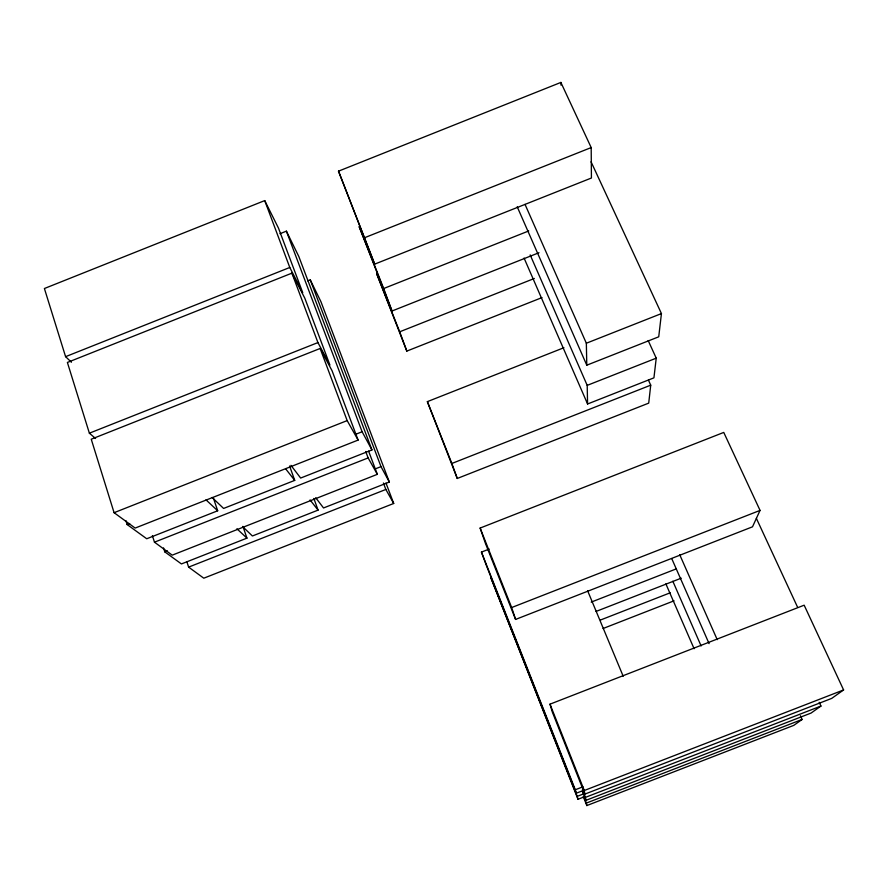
<?xml version="1.0" encoding="UTF-8"?>
<svg xmlns="http://www.w3.org/2000/svg" width="888" height="888" viewBox="0 0 888 888"><rect width="100%" height="100%" fill="white"/><g stroke="black" fill="none" stroke-linecap="round" stroke-linejoin="round"><path stroke-width="1.33" d="M648.473 380.197L650.726 385.17L648.717 403.13L457.265 478.466L427.361 401.642L563.913 347.719M648.173 340.526L656.232 358.164L653.934 377.844L587.579 403.985L524.064 258.042M591.064 161.794L661.438 313.586L658.73 336.807L586.79 365.19L517.216 206.782M760.05 510.4L752.502 526.817L515.595 619.424L485.414 543.334L480.131 528.06L723.753 432.423L760.05 510.4L511.666 607.547L515.595 619.424M800.399 715.717L802.097 719.458L793.817 725.352L586.824 805.571L583.261 796.569M819.224 702.308L820.945 706.06L811.099 713.053L585.936 800.343L582.395 791.397M843.6 689.943L831.723 698.39L584.881 794.105L552.214 711.754L550.005 704.162L804.162 605.194L843.6 689.943L584.271 790.509L584.881 794.105M264.724 200.599L289.788 267.477L302.753 292.718L278.521 228.205L264.724 200.599L44.4 288.511L65.59 356.665L71.417 362.249M338.506 171.162L560.872 82.429L591.186 147.575L591.43 178.011L374.681 264.136L338.506 171.162L374.681 264.136M279.975 233.711L286.402 231.158L298.812 256.488L371.95 449.927L300.655 478.055L290.953 465.356M65.59 356.665L289.788 267.477M364.868 237.607L591.186 147.575M291.908 273.149L317.926 342.579L329.925 365.057L304.806 298.19L291.908 273.149L67.388 362.448L89.377 433.189L95.593 438.483M307.692 280.886L310.256 279.864L320.857 301.52L389.344 482.051L323.543 507.969L315.695 497.713M538.994 252.725L392.008 311.011L383.694 288.522L528.749 230.947M89.377 433.189L317.926 342.579M320.135 348.473L91.242 439.205L114.086 512.687L135.154 528.071L358.108 440.082L332.057 370.729L320.135 348.473L347.175 420.601L358.108 440.082M542.013 297.591L406.826 351.093L399.689 331.801L534.343 278.466M114.086 512.687L347.175 420.601M125.874 520.579L127.117 524.531L129.67 523.532M355.7 434.288L362.115 431.757L371.95 449.927M586.79 365.19L586.346 343.234L661.438 313.586M213.264 497.635L217.682 510.778L146.731 538.761L127.117 524.531M289.599 466.022L294.727 480.386L223.598 508.447L212.099 497.458M154.468 542.18L368.132 457.919L377.345 474.325L172.228 555.155L154.468 542.18L152.392 535.653M163.514 547.896L164.78 551.859L167.344 550.838M374.658 469.13L380.996 466.633L389.344 482.051M587.579 403.985L587.201 385.37L656.232 358.164M242.946 526.395L246.942 538.139L181.429 563.936L164.78 551.859M313.864 498.457L318.059 510.123L252.403 535.986L242.535 526.54M188.611 567.121L385.847 489.466L393.706 503.474L203.785 578.199L188.611 567.121L186.902 561.86M457.265 478.466L451.859 463.469L650.726 385.17M583.971 790.242L576.279 793.217L486.458 565.678L481.44 552.103L489.188 549.062M591.23 602.108L676.145 568.931M596.048 611.444L681.24 578.177M600.432 620.035L670.218 592.795M603.085 628.504L674.036 600.821M576.279 793.217L575.291 789.765L582.972 786.79M584.404 796.78L578.01 799.267L577.189 796.37L583.627 793.872M585.936 800.343L585.436 797.369L820.945 706.06M586.824 805.571L586.402 803.063L802.097 719.458M206.005 499.855L217.682 510.778M236.907 528.76L246.942 538.139M285.647 468.831L294.727 480.386M310.067 499.933L318.059 510.123M756.376 518.359L797.646 607.37M525.03 204.373L586.346 343.234M679.709 554.689L717.215 639.649M671.728 558.563L709.09 643.634M530.169 254.9L587.201 385.37M672.827 581.229L701.109 645.942M665.867 583.849L694.094 648.717M587.59 590.687L623.198 676.256M480.131 528.06L511.666 607.547M550.005 704.162L584.271 790.509M383.694 288.522L359.141 226.584L392.008 311.011M582.417 789.743L585.436 797.369M399.689 331.801L376.723 273.815L406.826 351.093M427.361 401.642L451.859 463.469M583.882 796.725L586.402 803.063M481.44 552.103L575.291 789.765M577.189 796.37L491.042 578.144L578.01 799.267M310.256 279.864L380.996 466.633M385.969 483.017L393.706 503.474M383.394 482.994L385.847 489.466M286.402 231.158L362.115 431.757M368.598 451.148L377.345 474.325M365.712 451.504L368.132 457.919M560.872 82.429L560.994 85.148"/></g></svg>
